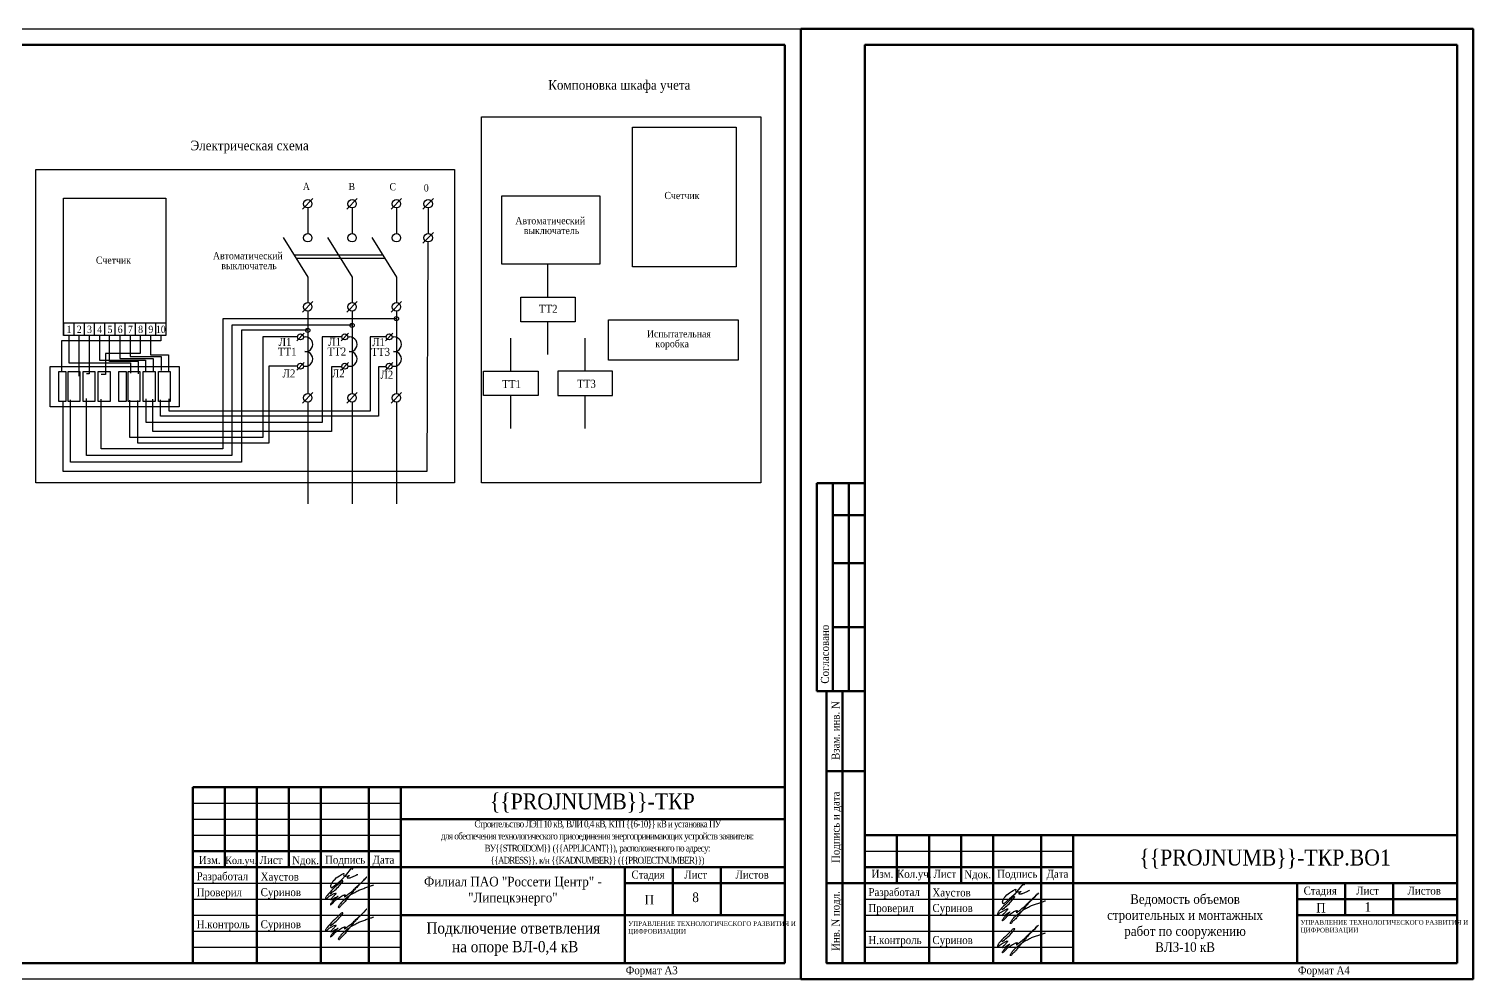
# Model space of a CAD drawing. Header units: millimetres. Extents: x 2263 to 10678, y 3616 to 3937.
# Drawn here: x 7496.7 to 7947.9, y 3616.3 to 3913.3 of the extents above; entities that cross this region are included whole.
import ezdxf

# ---------------------------------------------------------------- set-up
doc = ezdxf.new("R2010")
doc.units = ezdxf.units.MM
doc.layers.add('П', color=7, linetype='Continuous')
doc.layers.add('Чертеж', color=7, linetype='Continuous')
doc.styles.add('Simplex8', font='Times New Roman.ttf', dxfattribs={"height": 3.5})
doc.styles.add('стиль1', font='Times New Roman.ttf', dxfattribs={"width": 0.9})
doc.styles.add('стиль2', font='Times New Roman.ttf', dxfattribs={"width": 0.9, "height": 2.5})

# ---------------------------------------------------------------- blocks, each defined once
blk = doc.blocks.new('Штамп б')
at = {"lineweight": 70}
for points in [[(20, 0), (8, 0), (8, 85), (20, 85)], [(13, 0), (13, 85)], [(8, 60), (20, 60)], [(8, 25), (20, 25)]]:
    blk.add_lwpolyline(points, dxfattribs=at)
at = {"lineweight": 25, "style": 'Simplex8', "width": 0.9}
for s, p in [('Взам. инв. N', (12.06, 63.49)), ('Подпись и дата', (12.06, 31.28)), ('Инв. N подл.', (12.06, 3.82))]:
    blk.add_text(s, height=2.5, rotation=90, dxfattribs=at).set_placement(p)
blk = doc.blocks.new('A$C5B0935FB')
at = {"lineweight": 70}
for p, q in [((20, 65), (5, 65)), ((5, 0), (5, 65)), ((10, 55), (10, 65)), ((15, 0), (15, 65)), ((20, 0), (20, 65)), ((10, 40), (10, 55)), ((10, 55), (20, 55)), ((10, 20), (10, 40)), ((10, 40), (20, 40)), ((10, 0), (10, 20)), ((10, 20), (20, 20)), ((10, 0), (5, 0)), ((15, 0), (10, 0)), ((20, 0), (15, 0)), ((15, 0), (15, 0))]:
    blk.add_line(p, q, dxfattribs=at)
at = {"lineweight": 25, "style": 'стиль1', "width": 0.9}
blk.add_text('Согласовано', height=2.5, rotation=90, dxfattribs=at).set_placement((8.72, 2.35))
blk = doc.blocks.new('А3 бол')
at = {"layer": 'П'}
blk.add_lwpolyline([(-420, 297), (0, 297), (0, 0), (-420, 0)], close=True, dxfattribs=at)
at = {"layer": 'Чертеж', "lineweight": 50}
for p, q in [((-5, 292), (-400, 292)), ((-400, 292), (-400, 5)), ((-5, 4.99), (-400, 4.99))]:
    blk.add_line(p, q, dxfattribs=at)
at = {"layer": 'Чертеж', "lineweight": 70}
for p, q in [((-5, 5), (-5, 292)), ((-5, 60), (-190, 60)), ((-190, 60), (-190, 5))]:
    blk.add_line(p, q, dxfattribs=at)
for points in [[(-180, 60), (-180, 35)], [(-170, 60), (-170, 5)], [(-160, 60), (-160, 35)], [(-150, 60), (-150, 5)], [(-135, 60), (-135, 5)], [(-125, 60), (-125, 5)], [(-125, 50), (-5, 50)], [(-190, 40), (-125, 40)], [(-190, 35), (-5, 35)], [(-55, 35), (-55, 5)], [(-40, 35), (-40, 20)], [(-25, 35), (-25, 20)], [(-55, 30), (-5, 30)], [(-125, 20), (-5, 20)], [(-190, 5), (-5, 5)]]:
    blk.add_lwpolyline(points, dxfattribs=at)
at = {"layer": 'Чертеж', "lineweight": 30}
for points in [[(-190, 55), (-125, 55)], [(-190, 50), (-125, 50)], [(-190, 45), (-125, 45)], [(-190, 30), (-125, 30)], [(-190, 25), (-125, 25)], [(-190, 20), (-125, 20)], [(-190, 15), (-125, 15)], [(-190, 10), (-125, 10)]]:
    blk.add_lwpolyline(points, dxfattribs=at)
at = {"layer": 'Чертеж'}
blk.add_blockref('A$C5B0935FB', (-420, 90), dxfattribs=at)
at = {"layer": 'Чертеж', "lineweight": 25}
blk.add_blockref('Штамп б', (-420, 5), dxfattribs=at)
at = {"layer": 'Чертеж', "lineweight": 25, "style": 'стиль1', "width": 0.9}
for s, height, p in [('Изм.', 2.5, (-188.11, 36.02)), ('Кол.уч.', 2.3, (-179.84, 35.98)), ('Лист', 2.5, (-169.13, 36.02)), ('Nдок.', 2.5, (-158.98, 35.93)), ('Подпись', 2.5, (-148.7, 36.07)), ('Дата', 2.5, (-133.86, 36.07)), ('Стадия', 2.5, (-52.95, 31.42)), ('Лист', 2.5, (-36.44, 31.42)), ('Листов', 2.5, (-20.46, 31.42)), ('П', 3, (-48.86, 23.34)), ('Формат А3', 2.5, (-54.74, 1.53))]:
    blk.add_text(s, height=height, dxfattribs=at).set_placement(p)
at = {"layer": 'Чертеж', "lineweight": 25, "attachment_point": 5, "style": 'стиль2'}
for s, insert, char_height, width in [('Филиал ПАО "Россети Центр" - "Липецкэнерго"', (-90, 27.5), 3, 70), ('\\pxql;{\\fTimes New Roman|b0|i0|c204|p16;\\H0.8x;\\W0.9;УПРАВЛЕНИЕ ТЕХНОЛОГИЧЕСКОГО РАЗВИТИЯ И ЦИФРОВИЗАЦИИ}', (-26.88, 15.92), 1.8, 54.1956)]:
    blk.add_mtext(s, dxfattribs=dict(at, insert=insert, char_height=char_height, width=width))
blk = doc.blocks.new('A$C7F1F469D')
at = {"color": 5, "lineweight": 25}
blk.add_spline([(-0.1, 1.78), (1.34, 2.93), (2.75, 4.33), (3.55, 5.31), (3.81, 5.64), (3.86, 5.8), (3.66, 5.81), (3.25, 5.7), (2.89, 5.36), (-1.09, 1.26), (-1.29, 0.98), (-1.47, 0.67), (-1.59, 0.28), (-1.54, 0.16), (-0.98, 0.55), (-0.42, 1.01), (0.34, 1.44), (1.08, 1.86), (1.69, 1.97), (1.62, 1.83), (1.26, 1.37), (0.56, 0.61), (0.16, 0.22), (0, 0), (0.24, -0.04), (0.82, 0.16), (1.44, 0.58), (2.18, 0.95), (2.33, 1.04), (1.93, 0.58), (1.28, 0.02), (0.64, -0.58), (0.1, -1.31), (-0.06, -1.68), (0.13, -1.59), (0.39, -1.41), (1.23, -0.56), (1.62, -0.16), (2.27, 0.27), (2.82, 0.65), (3.41, 1.04), (3.83, 1.25), (4.1, 1.35), (4.33, 1.44), (4.56, 1.45), (4.6, 1.35), (4.48, 1.19), (4.35, 0.92), (4.39, 0.82), (4.59, 0.91), (5.09, 1.34), (6.19, 2.18), (7.41, 3.21), (8.36, 4.22), (9.62, 5.31), (10.99, 6.68), (11.27, 6.98), (9.83, 5.51), (8.6, 4.26), (7.7, 3.28), (7.2, 2.7), (6.74, 2.12), (6.16, 1.41), (5.49, 0.62), (4.74, -0.34), (3.92, -1.29), (3.19, -1.94), (2.91, -2.31), (2.67, -2.58), (2.52, -2.55), (2.49, -2.26), (2.69, -1.9), (3.27, -1.11), (3.8, -0.52), (4.48, 0.07), (5.33, 0.79), (5.97, 1.29), (6.7, 1.77), (7.56, 2.21), (8.83, 2.91), (10.02, 3.35), (11.36, 3.83), (12.55, 4.24), (13.47, 4.57)], degree=3, dxfattribs=at)
blk = doc.blocks.new('Штамп фамилии')
at = {"layer": 'Чертеж', "color": 5, "lineweight": -2}
blk.add_lwpolyline([(47.56, 0.85), (47.63, 0.98), (47.71, 1.12), (47.75, 1.2), (47.79, 1.26), (47.82, 1.32), (47.85, 1.37), (47.85, 1.41), (47.85, 1.5), (47.83, 1.56), (47.8, 1.58), (47.75, 1.59), (47.69, 1.59), (47.65, 1.58), (47.6, 1.56), (47.53, 1.53), (47.47, 1.48), (47.41, 1.42), (47.34, 1.32), (45.35, -1.11), (44.5, -2.12), (43.04, -3.43), (41.29, -4.9), (41.18, -4.96), (41.1, -4.94), (41.06, -4.9), (41.02, -4.83), (40.95, -4.71), (40.89, -4.56), (40.88, -4.4), (40.88, -4.26), (40.91, -4.09), (40.95, -3.94), (40.99, -3.84), (41.05, -3.64), (41.14, -3.44), (41.38, -3.09), (41.64, -2.76), (42.23, -2.17), (42.59, -1.81), (43.05, -1.48), (43.63, -1.13), (44.19, -0.77), (44.85, -0.41), (44.92, -0.44), (44.94, -0.46), (44.95, -0.51), (44.89, -0.87), (44.97, -1.02), (45.03, -1.1), (45.09, -1.13), (45.19, -1.2), (45.35, -1.22), (45.55, -1.22), (46.39, -1.16), (46.48, -1.08), (46.54, -1.05), (46.56, -1.07), (46.57, -1.09), (46.56, -1.13), (46.54, -1.15), (46.53, -1.18), (46.48, -1.21), (46.37, -1.3), (46.01, -1.59), (45.97, -1.66), (45.96, -1.7), (45.96, -1.78), (45.99, -1.81), (46.12, -1.82), (46.26, -1.81), (46.68, -1.81), (46.77, -1.8), (46.92, -1.76), (47.12, -1.67), (48.59, -1.09), (48.75, -0.97), (48.9, -0.86), (49.05, -0.79), (49.15, -0.75), (49.3, -0.69)], dxfattribs=at)
at = {"layer": 'Чертеж', "color": 67, "lineweight": -2, "true_color": 0x727430}
for p in [(40.81, -8.53), (40.81, -18.55)]:
    blk.add_blockref('A$C7F1F469D', p, dxfattribs=at)
at = {"color": 7, "char_height": 2.5, "attachment_point": 4, "style": 'стиль1'}
for s, insert, width in [(' Разработал', (-1.9, -1.68), 17), ('Хаустов', (18.94, -1.81), 20), (' Проверил', (-1.9, -6.68), 17), (' Суринов', (18.1, -6.65), 20), (' Н.контроль', (-1.9, -16.68), 17), (' Суринов', (18.1, -16.68), 20)]:
    blk.add_mtext(s, dxfattribs=dict(at, insert=insert, width=width))
blk = doc.blocks.new('A$C31D65421')
blk.add_blockref('Штамп фамилии', (2.24, 18.43))
blk = doc.blocks.new('А4 в ТКР')
at = {"lineweight": 70}
for p, q in [((1351178.48, 433019.77), (1351178.48, 432732.77)), ((1351178.48, 432772.77), (1350993.48, 432772.77))]:
    blk.add_line(p, q, dxfattribs=at)
for points in [[(1351178.48, 433019.77), (1350993.48, 433019.77), (1350993.48, 432732.77)], [(1350993.48, 432772.77), (1350993.48, 432732.77)], [(1351003.48, 432772.77), (1351003.48, 432757.77)], [(1351003.48, 432772.77), (1351003.48, 432757.77)], [(1351013.48, 432772.77), (1351013.48, 432732.77)], [(1351013.48, 432772.77), (1351013.48, 432732.77)], [(1351023.48, 432772.77), (1351023.48, 432757.77)], [(1351023.48, 432772.77), (1351023.48, 432757.77)], [(1351033.48, 432772.77), (1351033.48, 432732.77)], [(1351033.48, 432772.77), (1351033.48, 432732.77)], [(1351048.48, 432772.77), (1351048.48, 432732.77)], [(1351048.48, 432772.77), (1351048.48, 432732.77)], [(1351058.48, 432772.77), (1351058.48, 432732.77)], [(1351058.48, 432772.77), (1351058.48, 432732.77)], [(1350993.48, 432762.77), (1351058.48, 432762.77)], [(1350993.48, 432762.77), (1351058.48, 432762.77)], [(1350993.48, 432757.77), (1351058.48, 432757.77)], [(1350993.48, 432757.77), (1351058.48, 432757.77)], [(1351058.48, 432757.77), (1351178.48, 432757.77)], [(1351058.48, 432757.77), (1351178.48, 432757.77)], [(1351128.48, 432757.77), (1351128.48, 432732.77)], [(1351128.48, 432757.77), (1351128.48, 432732.77)], [(1351143.48, 432757.77), (1351143.48, 432747.77)], [(1351143.48, 432757.77), (1351143.48, 432747.77)], [(1351158.48, 432757.77), (1351158.48, 432747.77)], [(1351158.48, 432757.77), (1351158.48, 432747.77)], [(1351128.48, 432752.77), (1351178.48, 432752.77)], [(1351128.48, 432752.77), (1351178.48, 432752.77)], [(1351128.48, 432747.77), (1351178.48, 432747.77)], [(1351128.48, 432747.77), (1351178.48, 432747.77)], [(1350993.48, 432732.77), (1351178.48, 432732.77)], [(1350993.48, 432732.77), (1351178.48, 432732.77)]]:
    blk.add_lwpolyline(points, dxfattribs=at)
at = {"lineweight": 30}
for points in [[(1350993.48, 432772.77), (1351058.48, 432772.77)], [(1350993.48, 432767.77), (1351058.48, 432767.77)], [(1350993.48, 432767.77), (1351058.48, 432767.77)], [(1350993.48, 432757.77), (1351058.48, 432757.77)], [(1350993.48, 432757.77), (1351058.48, 432757.77)], [(1350993.48, 432752.77), (1351058.48, 432752.77)], [(1350993.48, 432752.77), (1351058.48, 432752.77)], [(1350993.48, 432747.77), (1351058.48, 432747.77)], [(1350993.48, 432747.77), (1351058.48, 432747.77)], [(1350993.48, 432742.77), (1351058.48, 432742.77)], [(1350993.48, 432742.77), (1351058.48, 432742.77)], [(1350993.48, 432737.77), (1351058.48, 432737.77)], [(1350993.48, 432737.77), (1351058.48, 432737.77)]]:
    blk.add_lwpolyline(points, dxfattribs=at)
at = {"layer": 'П'}
blk.add_line((1351183.48, 433024.77), (1351183.48, 432727.77), dxfattribs=at)
for points in [[(1350973.48, 432727.77), (1351183.48, 432727.77), (1351183.48, 433024.77), (1350973.48, 433024.77)], [(1350973.48, 433024.77), (1351183.48, 433024.77), (1351183.48, 432727.77), (1350973.48, 432727.77)]]:
    blk.add_lwpolyline(points, close=True, dxfattribs=at)
for name, p in [('A$C5B0935FB', (1350973.48, 432817.77)), ('Штамп фамилии', (1350995.61, 432756.25))]:
    blk.add_blockref(name, p)
at = {"lineweight": 25}
blk.add_blockref('Штамп б', (1350973.48, 432732.77), dxfattribs=at)
at = {"lineweight": 25, "style": 'стиль1', "width": 0.9}
for s, height, p in [('Изм.', 2.5, (1350995.53, 432759.43)), ('Кол.уч.', 2.5, (1351003.48, 432759.43)), ('Лист', 2.5, (1351014.88, 432759.43)), ('Nдок.', 2.5, (1351024.5, 432759.29)), ('Подпись', 2.5, (1351034.77, 432759.43)), ('Дата', 2.5, (1351050.19, 432759.43)), ('Стадия', 2.5, (1351130.52, 432754.17)), ('Лист', 2.5, (1351146.94, 432754.17)), ('Листов', 2.5, (1351162.99, 432754.17)), ('П', 3, (1351134.43, 432748.58)), ('Формат А4', 2.5, (1351128.74, 432729.3))]:
    blk.add_text(s, height=height, dxfattribs=at).set_placement(p)
at = {"layer": 'Чертеж', "lineweight": 25, "insert": (1351156.65, 432744.07), "char_height": 1.8, "width": 54.1956, "attachment_point": 5, "style": 'стиль2'}
blk.add_mtext('\\pxql;{\\fTimes New Roman|b0|i0|c204|p16;\\H0.8x;УПРАВЛЕНИЕ ТЕХНОЛОГИЧЕСКОГО РАЗВИТИЯ И ЦИФРОВИЗАЦИИ}', dxfattribs=at)

msp = doc.modelspace()

# ---------------------------------------------------------------- linework, layer by layer
at = {"lineweight": 30}
for p, q in [((7585.413, 3860.338), (7582.16, 3856.951)), ((7599.264, 3860.338), (7596.011, 3856.951)), ((7613.115, 3860.338), (7609.862, 3856.951)), ((7623.041, 3860.338), (7619.788, 3856.951)), ((7623.041, 3849.715), (7619.788, 3846.328)), ((7576.157, 3848.103), (7583.786, 3835.742)), ((7590.008, 3848.103), (7597.637, 3835.742)), ((7603.859, 3848.103), (7611.489, 3835.742)), ((7607.255, 3842.601), (7579.553, 3842.601)), ((7607.936, 3841.498), (7580.233, 3841.498)), ((7585.413, 3828.127), (7582.16, 3824.74)), ((7599.264, 3828.127), (7596.011, 3824.74)), ((7613.115, 3828.127), (7609.862, 3824.74)), ((7507.505, 3821.413), (7507.505, 3817.526)), ((7507.505, 3821.4), (7539.492, 3821.4)), ((7510.7, 3821.4), (7510.7, 3817.512)), ((7513.895, 3821.4), (7513.895, 3817.512)), ((7517.09, 3821.4), (7517.09, 3817.512)), ((7520.285, 3821.4), (7520.285, 3817.512)), ((7523.48, 3821.4), (7523.48, 3817.512)), ((7526.675, 3821.4), (7526.675, 3817.512)), ((7529.87, 3821.4), (7529.87, 3817.512)), ((7533.065, 3821.4), (7533.065, 3817.512)), ((7536.26, 3821.4), (7536.26, 3817.512)), ((7582.635, 3818.215), (7580.358, 3815.845)), ((7596.487, 3818.215), (7594.209, 3815.845)), ((7610.338, 3818.215), (7608.06, 3815.845)), ((7582.418, 3817.03), (7582.947, 3817.03)), ((7596.269, 3817.03), (7596.798, 3817.03)), ((7610.12, 3817.03), (7610.649, 3817.03)), ((7582.635, 3809.043), (7580.358, 3806.672)), ((7596.487, 3809.043), (7594.209, 3806.672)), ((7610.338, 3809.043), (7608.06, 3806.672)), ((7582.418, 3807.858), (7582.947, 3807.858)), ((7596.269, 3807.858), (7596.798, 3807.858)), ((7610.12, 3807.858), (7610.649, 3807.858)), ((7585.413, 3799.696), (7582.16, 3796.309)), ((7599.264, 3799.696), (7596.011, 3796.309)), ((7613.115, 3799.696), (7609.862, 3796.309))]:
    msp.add_line(p, q, dxfattribs=at)
for points in [[(7638.072, 3885.839), (7725.318, 3885.839), (7725.318, 3771.399), (7638.072, 3771.399)], [(7685.244, 3882.606), (7717.604, 3882.606), (7717.604, 3838.926), (7685.244, 3838.926)], [(7498.795, 3869.396), (7629.65, 3869.382), (7629.65, 3771.399), (7498.795, 3771.412)], [(7507.505, 3860.45), (7539.492, 3860.45), (7539.492, 3817.512), (7507.505, 3817.512)], [(7644.47, 3861.09), (7675.051, 3861.09), (7675.051, 3839.735), (7644.47, 3839.735)], [(7650.326, 3829.494), (7667.382, 3829.494), (7667.382, 3821.795), (7650.326, 3821.795)], [(7677.801, 3822.425), (7718.252, 3822.425), (7718.252, 3809.807), (7677.801, 3809.807)], [(7503.267, 3807.748), (7543.671, 3807.748), (7543.671, 3795.184), (7503.267, 3795.184)], [(7506.032, 3806.236), (7508.25, 3806.236), (7508.25, 3796.841), (7506.032, 3796.841)], [(7508.892, 3806.236), (7512.569, 3806.236), (7512.569, 3796.841), (7508.892, 3796.841)], [(7513.618, 3806.236), (7517.295, 3806.236), (7517.295, 3796.841), (7513.618, 3796.841)], [(7518.344, 3806.236), (7522.021, 3806.236), (7522.021, 3796.841), (7518.344, 3796.841)], [(7524.822, 3806.236), (7527.04, 3806.236), (7527.04, 3796.841), (7524.822, 3796.841)], [(7527.682, 3806.236), (7531.359, 3806.236), (7531.359, 3796.841), (7527.682, 3796.841)], [(7532.408, 3806.236), (7536.085, 3806.236), (7536.085, 3796.841), (7532.408, 3796.841)], [(7537.134, 3806.236), (7540.811, 3806.236), (7540.811, 3796.841), (7537.134, 3796.841)], [(7638.706, 3806.376), (7655.762, 3806.376), (7655.762, 3798.676), (7638.706, 3798.676)], [(7679.002, 3806.376), (7661.946, 3806.376), (7661.946, 3798.676), (7679.002, 3798.676)]]:
    msp.add_lwpolyline(points, close=True, dxfattribs=at)
for points in [[(7583.786, 3857.329), (7583.786, 3849.337)], [(7597.637, 3857.329), (7597.637, 3849.337)], [(7611.489, 3857.329), (7611.489, 3849.337)], [(7621.414, 3857.329), (7621.414, 3849.337)], [(7507.238, 3797.011), (7507.238, 3775.125), (7621.104, 3775.125), (7621.409, 3846.706)], [(7583.786, 3835.742), (7583.786, 3827.749)], [(7597.637, 3835.742), (7597.637, 3827.749)], [(7611.489, 3835.742), (7611.489, 3827.749)], [(7658.854, 3829.494), (7658.854, 3839.735)], [(7611.489, 3822.735), (7557.218, 3822.735), (7557.218, 3782.024), (7519.22, 3782.024), (7519.22, 3797.626)], [(7583.786, 3825.118), (7583.786, 3799.318)], [(7597.637, 3825.118), (7597.637, 3799.318)], [(7611.489, 3825.118), (7611.489, 3799.318)], [(7658.854, 3811.554), (7658.854, 3821.795)], [(7537.858, 3817.519), (7537.858, 3815.793), (7506.897, 3815.793), (7506.897, 3805.983)], [(7509.103, 3817.519), (7509.103, 3808.926), (7528.439, 3808.926), (7528.439, 3805.656)], [(7583.786, 3819.093), (7563.09, 3819.093), (7563.09, 3777.928), (7509.626, 3777.928), (7509.626, 3797.364)], [(7512.298, 3817.519), (7512.298, 3804.735)], [(7515.493, 3817.519), (7515.493, 3805.459), (7514.625, 3805.459)], [(7597.637, 3820.657), (7560.125, 3820.657), (7560.125, 3779.933), (7514.685, 3779.933), (7514.685, 3797.8)], [(7518.688, 3817.519), (7518.688, 3809.77), (7533.071, 3809.77), (7533.071, 3806.114)], [(7531.468, 3817.519), (7531.468, 3811.81), (7520.617, 3811.81), (7520.617, 3805.279), (7519.29, 3805.279)], [(7530.942, 3805.459), (7530.942, 3809.321), (7521.879, 3809.321), (7521.883, 3817.506)], [(7525.096, 3817.506), (7525.096, 3810.239), (7535.462, 3810.239), (7535.462, 3806.222)], [(7528.291, 3817.493), (7528.291, 3810.937), (7537.977, 3810.937), (7537.977, 3806.537)], [(7534.663, 3817.506), (7534.663, 3811.461), (7540.318, 3811.461), (7540.318, 3806.327)], [(7580.576, 3817.03), (7569.728, 3817.03), (7569.728, 3785.618), (7528.214, 3785.618), (7528.214, 3797.298)], [(7594.427, 3817.03), (7588.313, 3817.03), (7588.313, 3790.238), (7533.361, 3790.238), (7533.361, 3797.647)], [(7608.278, 3817.03), (7603.316, 3817.03), (7603.316, 3793.812), (7540.513, 3793.812), (7540.513, 3797.734)], [(7647.234, 3806.376), (7647.234, 3816.616)], [(7670.474, 3806.376), (7670.474, 3816.616)], [(7580.576, 3807.858), (7571.653, 3807.858), (7571.653, 3783.875), (7530.744, 3783.875), (7530.744, 3797.124)], [(7594.439, 3807.708), (7591.192, 3807.708), (7591.192, 3787.448), (7535.367, 3787.448), (7535.367, 3797.56)], [(7608.288, 3807.723), (7605.933, 3807.723), (7605.933, 3792.243), (7537.809, 3792.243), (7537.809, 3797.386)], [(7583.786, 3796.687), (7583.786, 3764.9)], [(7597.637, 3796.687), (7597.637, 3764.9)], [(7611.489, 3796.687), (7611.489, 3764.9)], [(7647.234, 3788.435), (7647.234, 3798.676)], [(7670.474, 3788.435), (7670.474, 3798.676)]]:
    msp.add_lwpolyline(points, dxfattribs=at)
for centre, radius in [((7583.786, 3858.645), 1.315), ((7597.637, 3858.645), 1.315), ((7611.489, 3858.645), 1.315), ((7621.414, 3858.645), 1.315), ((7583.786, 3848.021), 1.315), ((7597.637, 3848.021), 1.315), ((7611.489, 3848.021), 1.315), ((7621.414, 3848.021), 1.315), ((7583.786, 3826.434), 1.315), ((7597.637, 3826.434), 1.315), ((7611.489, 3826.434), 1.315), ((7611.489, 3822.735), 0.668), ((7581.497, 3817.03), 0.921), ((7583.786, 3819.093), 0.668), ((7595.348, 3817.03), 0.921), ((7597.637, 3820.657), 0.668), ((7609.199, 3817.03), 0.921), ((7581.497, 3807.858), 0.921), ((7595.348, 3807.858), 0.921), ((7609.199, 3807.858), 0.921), ((7583.786, 3798.003), 1.315), ((7597.637, 3798.003), 1.315), ((7611.489, 3798.003), 1.315)]:
    msp.add_circle(centre, radius, dxfattribs=at)
for centre, start, end in [((7583.067, 3814.734), 265.38348, 92.49381), ((7596.918, 3814.734), 265.38348, 92.49381), ((7610.77, 3814.734), 265.38348, 92.49381), ((7583.067, 3810.153), 267.50619, 94.61652), ((7596.918, 3810.153), 267.50619, 94.61652), ((7610.77, 3810.153), 267.50619, 94.61652)]:
    msp.add_arc(centre, 2.298, start, end, dxfattribs=at)
at = {"layer": 'П', "lineweight": 70}
msp.add_lwpolyline([(7737.884, 3616.313), (7947.884, 3616.313), (7947.884, 3913.313), (7737.884, 3913.313)], close=True, dxfattribs=at)

# ---------------------------------------------------------------- block references
msp.add_blockref('А4 в ТКР', (-1343235.591, -429111.457))
at = {"layer": 'П'}
msp.add_blockref('А3 бол', (7737.884, 3616.313), dxfattribs=at)
at = {"layer": 'Чертеж', "linetype": 'Continuous', "lineweight": 0}
msp.add_blockref('A$C31D65421', (7547.884, 3631.313), dxfattribs=at)

# ---------------------------------------------------------------- texts
at = {"lineweight": 50, "insert": (7857.884, 3633.813), "char_height": 3, "width": 70, "attachment_point": 5, "style": 'стиль1'}
msp.add_mtext('Ведомость объемов \\Pстроительных и монтажных \\Pработ по сооружению\\PВЛЗ-10 кВ', dxfattribs=at)
at = {"layer": 'Чертеж', "lineweight": 25, "style": 'стиль1', "width": 0.9}
for s, p in [('Компоновка шкафа учета', (7658.927, 3894.296)), ('Электрическая схема', (7547.182, 3875.368)), ('8', (7703.941, 3640.386)), ('1', (7913.98, 3637.353))]:
    msp.add_text(s, height=3, dxfattribs=at).set_placement(p)
at = {"layer": 'Чертеж', "lineweight": 30, "style": 'стиль1', "width": 0.9}
for s, height, p in [('А', 2.25, (7582.263, 3862.974)), ('В', 2.25, (7596.518, 3862.914)), ('С', 2.25, (7609.328, 3862.854)), ('0', 2.25, (7620.049, 3862.492)), ('Счетчик', 2.25, (7695.224, 3860.115)), ('Автоматический ', 2.25, (7648.667, 3852.259)), ('выключатель', 2.25, (7651.298, 3849.164)), ('Счетчик', 2.25, (7517.622, 3839.896)), ('Автоматический ', 2.25, (7554.175, 3841.302)), ('выключатель', 2.25, (7556.806, 3838.206)), ('ТТ2', 2.5, (7655.987, 3824.569)), ('1', 2.25, (7508.446, 3818.28)), ('2', 2.25, (7511.641, 3818.28)), ('3', 2.25, (7514.836, 3818.28)), ('4', 2.25, (7518.031, 3818.28)), ('5', 2.25, (7521.245, 3818.28)), ('6', 2.25, (7524.421, 3818.28)), ('7', 2.25, (7527.616, 3818.28)), ('8', 2.25, (7530.811, 3818.28)), ('9', 2.25, (7534.006, 3818.28)), ('10', 2.25, (7536.363, 3818.28)), ('Испытательная', 2.25, (7689.76, 3816.888)), ('ТТ1', 2.5, (7574.452, 3811.17)), ('Л1', 2.5, (7574.715, 3814.211)), ('ТТ2', 2.5, (7589.958, 3811.209)), ('Л1', 2.5, (7590.221, 3814.25)), ('ТТ3', 2.5, (7603.641, 3811.108)), ('Л1', 2.5, (7603.905, 3814.15)), ('коробка', 2.25, (7692.392, 3813.792)), ('Л2', 2.5, (7575.921, 3804.366)), ('Л2', 2.5, (7591.35, 3804.404)), ('Л2', 2.5, (7606.505, 3803.956)), ('ТТ1', 2.5, (7644.529, 3801.026)), ('ТТ3', 2.5, (7667.959, 3801.155))]:
    msp.add_text(s, height=height, dxfattribs=at).set_placement(p)
at = {"layer": 'Чертеж', "lineweight": 25, "attachment_point": 5}
for s, insert, char_height, width, style in [('\\{\\{PROJNUMB\\}\\}-ТКР', (7672.689, 3671.356), 5, 119.88502, 'стиль2'), ('\\pxsm1.0792;{\\T0.85;Строительство ЛЭП 10 кВ, ВЛИ 0,4 кВ, КТП \\{\\{6-10\\}\\} кВ и установка ПУ  \\Pдля обеспечения технологического присоединения энергопринимающих устройств заявителя: \\PВУ\\{\\{STROIDOM\\}\\} (\\{\\{APPLICANT\\}\\}), расположенного по адресу:\\P\\{\\{ADRESS\\}\\}, к/н \\{\\{KADNUMBER\\}\\} (\\{\\{PROJECTNUMBER\\}\\})}', (7674.254, 3658.813), 2.1, 122.73877, 'стиль1'), ('\\{\\{PROJNUMB\\}\\}-ТКР.ВО1', (7882.884, 3653.813), 5, 120, 'стиль2'), ('{\\C7;Подключение ответвления\\P на опоре ВЛ-0,4 кВ}', (7648.003, 3628.813), 3.5, 70.08803, 'стиль1')]:
    msp.add_mtext(s, dxfattribs=dict(at, insert=insert, char_height=char_height, width=width, style=style))

doc.saveas('drawing.dxf')
